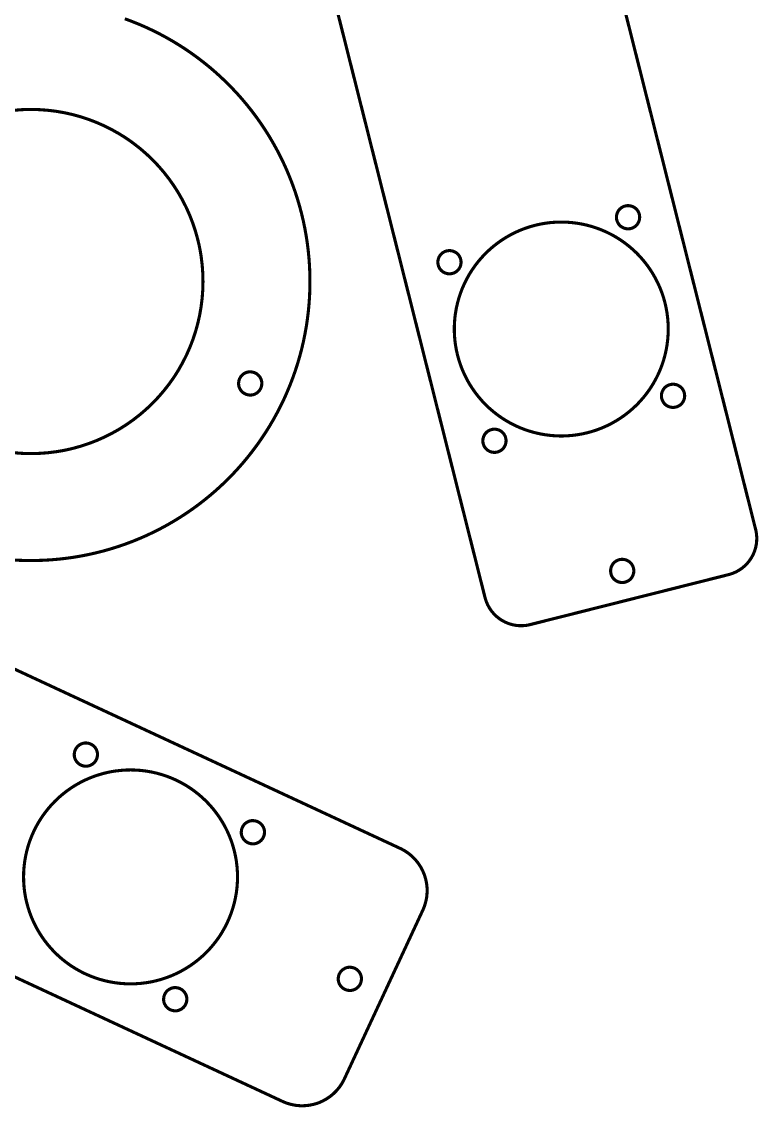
# Model space of a CAD drawing. Extents: x 0 to 529, y 0 to 485.
# Drawn here: x 433.2 to 512.4, y 96 to 212.7 of the extents above; entities that cross this region are included whole.
import ezdxf

# ---------------------------------------------------------------- set-up
doc = ezdxf.new("R2010")
doc.units = 0
doc.layers.get('0').update_dxf_attribs({"linetype": 'CONTINUOUS'})

msp = doc.modelspace()

# ---------------------------------------------------------------- linework, layer by layer
at = {"color": 0, "const_width": 0.3333}
for points in [[(468.04, 333.058), (512.118, 158.097), (512.143, 157.997), (512.197, 157.694), (512.236, 157.296), (512.233, 156.9), (512.193, 156.51), (512.115, 156.131), (512.001, 155.761), (511.854, 155.407), (511.672, 155.068), (511.46, 154.749), (511.218, 154.45), (510.947, 154.175), (510.649, 153.926), (510.325, 153.706), (509.978, 153.517), (509.608, 153.361), (509.315, 153.265), (509.217, 153.24), (487.883, 147.867), (487.783, 147.842), (487.481, 147.786), (487.081, 147.749), (486.685, 147.75), (486.296, 147.79), (485.915, 147.868), (485.547, 147.982), (485.192, 148.131), (484.854, 148.311), (484.533, 148.524), (484.236, 148.767), (483.961, 149.038), (483.713, 149.335), (483.492, 149.658), (483.303, 150.006), (483.147, 150.376), (483.051, 150.668), (483.026, 150.768), (443.329, 308.346)], [(171.36, 264.46), (473.908, 123.802), (473.908, 123.802), (474.024, 123.748), (474.361, 123.563), (474.779, 123.285), (475.161, 122.972), (475.507, 122.625), (475.815, 122.25), (476.083, 121.849), (476.311, 121.426), (476.497, 120.984), (476.64, 120.526), (476.739, 120.055), (476.792, 119.576), (476.799, 119.091), (476.757, 118.603), (476.667, 118.117), (476.526, 117.635), (476.387, 117.276), (476.335, 117.16), (467.903, 99.0244), (467.85, 98.9124), (467.672, 98.5867), (467.401, 98.1765), (467.093, 97.7969), (466.751, 97.4497), (466.376, 97.1376), (465.971, 96.8632), (465.54, 96.6285), (465.2, 96.4782), (465.085, 96.4358), (464.968, 96.3935), (464.611, 96.2893), (464.131, 96.1907), (463.644, 96.1399), (463.157, 96.1368), (462.671, 96.1812), (462.19, 96.2732), (461.719, 96.4122), (461.372, 96.5463), (461.261, 96.5983), (158.233, 237.479)], [(444.303, 213), (445.074, 212.712), (445.836, 212.404), (446.588, 212.076), (447.328, 211.728), (448.057, 211.361), (448.775, 210.974), (449.482, 210.568), (450.178, 210.144), (450.86, 209.703), (451.529, 209.242), (452.186, 208.764), (452.829, 208.268), (453.458, 207.756), (454.074, 207.226), (454.675, 206.679), (455.261, 206.118), (455.832, 205.539), (456.387, 204.946), (456.928, 204.336), (457.451, 203.711), (457.958, 203.072), (458.449, 202.418), (458.921, 201.751), (459.376, 201.069), (459.814, 200.374), (460.232, 199.665), (460.633, 198.943), (461.014, 198.208), (461.289, 197.65), (461.376, 197.461), (461.464, 197.274), (461.718, 196.706), (462.036, 195.942), (462.335, 195.172), (462.61, 194.396), (462.863, 193.614), (463.094, 192.828), (463.304, 192.036), (463.492, 191.242), (463.657, 190.443), (463.8, 189.64), (463.922, 188.836), (464.022, 188.029), (464.1, 187.219), (464.156, 186.41), (464.19, 185.599), (464.201, 184.786), (464.192, 183.975), (464.16, 183.163), (464.106, 182.353), (464.029, 181.543), (463.932, 180.736), (463.813, 179.931), (463.669, 179.129), (463.507, 178.329), (463.321, 177.533), (463.113, 176.742), (462.883, 175.956), (462.632, 175.174), (462.358, 174.397), (462.063, 173.626), (461.744, 172.862), (461.493, 172.293), (461.406, 172.104), (461.318, 171.917), (461.044, 171.357), (460.665, 170.621), (460.267, 169.899), (459.849, 169.189), (459.414, 168.493), (458.96, 167.81), (458.489, 167.14), (458, 166.486), (457.494, 165.846), (456.972, 165.219), (456.435, 164.61), (455.881, 164.014), (455.31, 163.435), (454.725, 162.871), (454.126, 162.324), (453.511, 161.793), (452.883, 161.279), (452.242, 160.782), (451.586, 160.301), (450.917, 159.84), (450.236, 159.396), (449.542, 158.971), (448.836, 158.563), (448.118, 158.175), (447.389, 157.806), (446.65, 157.456), (445.899, 157.126), (445.139, 156.817), (444.368, 156.526), (443.588, 156.258), (442.797, 156.01), (442.2, 155.837), (442, 155.783), (441.799, 155.729), (441.194, 155.578), (440.388, 155.396), (439.578, 155.237), (438.765, 155.101), (437.953, 154.987), (437.138, 154.896), (436.322, 154.826), (435.507, 154.781), (434.692, 154.756), (433.876, 154.753), (433.063, 154.774), (432.25, 154.815)], [(432.403, 203.164), (433.311, 203.231), (434.218, 203.251), (435.124, 203.229), (436.025, 203.161), (436.922, 203.051), (437.811, 202.896), (438.692, 202.699), (439.561, 202.458), (440.421, 202.175), (441.265, 201.85), (442.096, 201.483), (442.908, 201.075), (443.704, 200.625), (444.289, 200.261), (444.479, 200.135), (444.671, 200.007), (445.229, 199.606), (445.95, 199.043), (446.639, 198.447), (447.296, 197.821), (447.919, 197.165), (448.508, 196.481), (449.064, 195.768), (449.583, 195.031), (450.067, 194.268), (450.513, 193.482), (450.919, 192.675), (451.287, 191.847), (451.614, 191.001), (451.9, 190.136), (452.144, 189.257), (452.301, 188.586), (452.346, 188.361), (452.39, 188.136), (452.503, 187.457), (452.614, 186.55), (452.681, 185.642), (452.701, 184.735), (452.679, 183.829), (452.611, 182.928), (452.5, 182.032), (452.346, 181.143), (452.149, 180.263), (451.908, 179.392), (451.625, 178.533), (451.3, 177.688), (450.933, 176.858), (450.524, 176.044), (450.075, 175.249), (449.711, 174.664), (449.583, 174.474), (449.457, 174.283), (449.056, 173.724), (448.493, 173.004), (447.897, 172.315), (447.271, 171.658), (446.614, 171.035), (445.929, 170.444), (445.218, 169.889), (444.479, 169.369), (443.717, 168.886), (442.932, 168.442), (442.125, 168.035), (441.297, 167.667), (440.45, 167.339), (439.586, 167.053), (438.706, 166.808), (438.036, 166.651), (437.811, 166.607), (437.586, 166.563), (436.907, 166.45), (436, 166.339), (435.092, 166.274), (434.185, 166.251), (433.279, 166.275), (432.378, 166.342)]]:
    msp.add_lwpolyline(points, dxfattribs=at)
at = {"color": 0}
for points in [[(468.04, 333.058), (512.118, 158.097), (512.143, 157.997), (512.197, 157.694), (512.236, 157.296), (512.233, 156.9), (512.193, 156.51), (512.115, 156.131), (512.001, 155.761), (511.854, 155.407), (511.672, 155.068), (511.46, 154.749), (511.218, 154.45), (510.947, 154.175), (510.649, 153.926), (510.325, 153.706), (509.978, 153.517), (509.608, 153.361), (509.315, 153.265), (509.217, 153.24), (487.883, 147.867), (487.783, 147.842), (487.481, 147.786), (487.081, 147.749), (486.685, 147.75), (486.296, 147.79), (485.915, 147.868), (485.547, 147.982), (485.192, 148.131), (484.854, 148.311), (484.533, 148.524), (484.236, 148.767), (483.961, 149.038), (483.713, 149.335), (483.492, 149.658), (483.303, 150.006), (483.147, 150.376), (483.051, 150.668), (483.026, 150.768), (443.329, 308.346)], [(171.36, 264.46), (473.908, 123.802), (473.908, 123.802), (474.024, 123.748), (474.361, 123.563), (474.779, 123.285), (475.162, 122.972), (475.507, 122.626), (475.815, 122.25), (476.083, 121.849), (476.311, 121.426), (476.497, 120.984), (476.64, 120.526), (476.739, 120.055), (476.792, 119.576), (476.799, 119.091), (476.757, 118.603), (476.667, 118.117), (476.526, 117.635), (476.389, 117.276), (476.335, 117.16), (467.903, 99.0246), (467.851, 98.9125), (467.672, 98.5868), (467.401, 98.1768), (467.094, 97.7971), (466.751, 97.4499), (466.376, 97.1379), (465.972, 96.8633), (465.54, 96.6285), (465.2, 96.4783), (465.085, 96.436), (464.968, 96.3936), (464.613, 96.2894), (464.131, 96.1908), (463.644, 96.14), (463.157, 96.1369), (462.671, 96.1814), (462.19, 96.2733), (461.719, 96.4124), (461.374, 96.5464), (461.261, 96.5985), (158.233, 237.479)], [(445.075, 212.712), (445.836, 212.404), (446.588, 212.076), (447.328, 211.728), (448.057, 211.361), (448.776, 210.974), (449.482, 210.568), (450.178, 210.144), (450.86, 209.703), (451.529, 209.242), (452.186, 208.764), (452.829, 208.268), (453.458, 207.756), (454.075, 207.226), (454.675, 206.679), (455.261, 206.118), (455.832, 205.539), (456.387, 204.946), (456.928, 204.336), (457.451, 203.711), (457.958, 203.072), (458.449, 202.418), (458.921, 201.751), (459.376, 201.069), (459.814, 200.374), (460.233, 199.665), (460.633, 198.943), (461.014, 198.208), (461.289, 197.65), (461.376, 197.461), (461.464, 197.274), (461.718, 196.706), (462.037, 195.942), (462.335, 195.172), (462.61, 194.396), (462.863, 193.614), (463.094, 192.828), (463.304, 192.038), (463.492, 191.242), (463.657, 190.443), (463.801, 189.64), (463.922, 188.836), (464.022, 188.029), (464.1, 187.219), (464.156, 186.41), (464.19, 185.599), (464.201, 184.786), (464.192, 183.975), (464.16, 183.164), (464.106, 182.353), (464.029, 181.543), (463.932, 180.736), (463.813, 179.931), (463.671, 179.129), (463.507, 178.329), (463.321, 177.533), (463.113, 176.743), (462.883, 175.956), (462.632, 175.174), (462.358, 174.397), (462.063, 173.626), (461.744, 172.862), (461.493, 172.293), (461.406, 172.104), (461.318, 171.917), (461.046, 171.357), (460.665, 170.621), (460.267, 169.899), (459.85, 169.189), (459.414, 168.493), (458.96, 167.81), (458.489, 167.14), (458, 166.486), (457.494, 165.846), (456.972, 165.221), (456.435, 164.61), (455.881, 164.014), (455.311, 163.435), (454.725, 162.871), (454.126, 162.324), (453.511, 161.793), (452.883, 161.279), (452.242, 160.782), (451.586, 160.301), (450.917, 159.84), (450.236, 159.396), (449.542, 158.971), (448.836, 158.564), (448.118, 158.175), (447.39, 157.806), (446.65, 157.456), (445.9, 157.126), (445.139, 156.817), (444.368, 156.526), (443.588, 156.258), (442.799, 156.01), (442.2, 155.837), (442, 155.783), (441.799, 155.729), (441.196, 155.578), (440.388, 155.397), (439.578, 155.237), (438.765, 155.101), (437.953, 154.987), (437.138, 154.896), (436.322, 154.826), (435.507, 154.781), (434.692, 154.756), (433.876, 154.754), (433.063, 154.774)], [(432.404, 203.164), (433.311, 203.231), (434.219, 203.251), (435.124, 203.229), (436.025, 203.163), (436.922, 203.051), (437.811, 202.896), (438.692, 202.699), (439.561, 202.458), (440.421, 202.175), (441.265, 201.85), (442.096, 201.483), (442.91, 201.075), (443.704, 200.625), (444.289, 200.261), (444.479, 200.135), (444.671, 200.007), (445.231, 199.606), (445.95, 199.043), (446.639, 198.447), (447.296, 197.821), (447.919, 197.165), (448.51, 196.481), (449.064, 195.768), (449.583, 195.031), (450.067, 194.268), (450.513, 193.482), (450.919, 192.675), (451.287, 191.847), (451.614, 191.001), (451.901, 190.138), (452.144, 189.257), (452.301, 188.586), (452.346, 188.361), (452.39, 188.136), (452.503, 187.457), (452.614, 186.55), (452.681, 185.642), (452.701, 184.735), (452.679, 183.829), (452.611, 182.928), (452.5, 182.032), (452.346, 181.143), (452.149, 180.263), (451.908, 179.392), (451.625, 178.533), (451.3, 177.688), (450.933, 176.858), (450.525, 176.044), (450.075, 175.249), (449.711, 174.664), (449.583, 174.474), (449.457, 174.283), (449.056, 173.724), (448.493, 173.004), (447.897, 172.315), (447.271, 171.658), (446.615, 171.035), (445.929, 170.444), (445.218, 169.889), (444.479, 169.369), (443.717, 168.888), (442.932, 168.442), (442.125, 168.035), (441.297, 167.667), (440.45, 167.339), (439.586, 167.053), (438.706, 166.808), (438.036, 166.653), (437.811, 166.607), (437.586, 166.563), (436.907, 166.451), (436, 166.339), (435.092, 166.274), (434.185, 166.251), (433.279, 166.275), (432.378, 166.342)]]:
    msp.add_lwpolyline(points, dxfattribs=at)
at = {"color": 0, "const_width": 0.3333}
for points in [[(497.518, 190.778), (497.474, 190.822), (497.358, 190.975), (497.244, 191.192), (497.175, 191.424), (497.153, 191.663), (497.175, 191.901), (497.244, 192.132), (497.358, 192.35), (497.474, 192.501), (497.518, 192.546), (497.563, 192.59), (497.714, 192.706), (497.932, 192.821), (498.164, 192.889), (498.403, 192.913), (498.642, 192.889), (498.872, 192.821), (499.09, 192.706), (499.242, 192.59), (499.286, 192.546), (499.331, 192.501), (499.446, 192.35), (499.561, 192.132), (499.629, 191.901), (499.653, 191.663), (499.629, 191.424), (499.561, 191.192), (499.446, 190.975), (499.331, 190.822), (499.286, 190.778), (499.242, 190.733), (499.09, 190.618), (498.872, 190.504), (498.642, 190.435), (498.403, 190.413), (498.164, 190.435), (497.932, 190.504), (497.714, 190.618), (497.563, 190.733), (497.518, 190.778)], [(483.089, 171.513), (482.988, 171.614), (482.696, 171.926), (482.325, 172.357), (481.978, 172.803), (481.653, 173.264), (481.351, 173.74), (481.075, 174.229), (480.824, 174.731), (480.596, 175.243), (480.394, 175.767), (480.218, 176.3), (480.068, 176.842), (479.943, 177.39), (479.847, 177.946), (479.776, 178.508), (479.735, 179.075), (479.721, 179.501), (479.721, 179.644), (479.721, 179.788), (479.735, 180.215), (479.776, 180.781), (479.847, 181.343), (479.943, 181.899), (480.068, 182.447), (480.218, 182.989), (480.394, 183.522), (480.596, 184.046), (480.824, 184.558), (481.075, 185.06), (481.351, 185.549), (481.653, 186.025), (481.978, 186.486), (482.325, 186.933), (482.696, 187.362), (482.988, 187.675), (483.089, 187.776), (483.19, 187.876), (483.501, 188.169), (483.932, 188.54), (484.379, 188.888), (484.84, 189.212), (485.317, 189.513), (485.806, 189.79), (486.307, 190.042), (486.819, 190.269), (487.343, 190.471), (487.876, 190.647), (488.418, 190.797), (488.967, 190.922), (489.522, 191.018), (490.083, 191.089), (490.65, 191.131), (491.078, 191.144), (491.221, 191.144), (491.363, 191.144), (491.79, 191.131), (492.357, 191.089), (492.919, 191.018), (493.475, 190.922), (494.024, 190.797), (494.565, 190.647), (495.099, 190.471), (495.621, 190.269), (496.135, 190.042), (496.636, 189.79), (497.125, 189.513), (497.601, 189.212), (498.063, 188.888), (498.508, 188.54), (498.939, 188.169), (499.251, 187.878), (499.353, 187.776), (499.453, 187.675), (499.746, 187.362), (500.117, 186.933), (500.464, 186.486), (500.789, 186.025), (501.089, 185.549), (501.365, 185.06), (501.618, 184.558), (501.846, 184.046), (502.047, 183.522), (502.224, 182.989), (502.374, 182.447), (502.497, 181.899), (502.594, 181.343), (502.664, 180.781), (502.707, 180.215), (502.721, 179.788), (502.721, 179.644), (502.721, 179.501), (502.707, 179.075), (502.664, 178.508), (502.594, 177.946), (502.497, 177.39), (502.374, 176.842), (502.224, 176.3), (502.047, 175.767), (501.846, 175.243), (501.618, 174.731), (501.365, 174.229), (501.089, 173.74), (500.789, 173.264), (500.464, 172.803), (500.117, 172.357), (499.746, 171.926), (499.453, 171.614), (499.353, 171.513), (499.251, 171.413), (498.939, 171.119), (498.508, 170.749), (498.063, 170.401), (497.601, 170.076), (497.125, 169.776), (496.636, 169.5), (496.135, 169.247), (495.621, 169.019), (495.099, 168.818), (494.565, 168.642), (494.024, 168.492), (493.475, 168.368), (492.919, 168.271), (492.357, 168.201), (491.79, 168.158), (491.363, 168.144), (491.221, 168.144), (491.078, 168.144), (490.65, 168.158), (490.083, 168.201), (489.522, 168.271), (488.967, 168.368), (488.418, 168.492), (487.876, 168.642), (487.343, 168.818), (486.819, 169.019), (486.307, 169.247), (485.806, 169.5), (485.317, 169.776), (484.84, 170.076), (484.379, 170.401), (483.932, 170.749), (483.501, 171.119), (483.19, 171.413), (483.089, 171.513)], [(478.318, 185.943), (478.274, 185.987), (478.158, 186.139), (478.043, 186.357), (477.975, 186.589), (477.951, 186.828), (477.975, 187.065), (478.043, 187.297), (478.158, 187.515), (478.274, 187.667), (478.318, 187.711), (478.363, 187.756), (478.514, 187.871), (478.732, 187.986), (478.963, 188.054), (479.201, 188.078), (479.44, 188.054), (479.672, 187.986), (479.889, 187.871), (480.042, 187.756), (480.086, 187.711), (480.131, 187.667), (480.246, 187.515), (480.36, 187.297), (480.429, 187.065), (480.451, 186.828), (480.429, 186.589), (480.36, 186.357), (480.246, 186.139), (480.131, 185.987), (480.086, 185.943), (480.042, 185.899), (479.889, 185.783), (479.672, 185.668), (479.44, 185.6), (479.201, 185.578), (478.963, 185.6), (478.732, 185.668), (478.514, 185.783), (478.363, 185.899), (478.318, 185.943)], [(457.535, 175.017), (457.596, 175.029), (457.786, 175.04), (458.031, 175.015), (458.261, 174.944), (458.472, 174.831), (458.658, 174.679), (458.813, 174.493), (458.931, 174.276), (458.992, 174.096), (459.004, 174.035), (459.017, 173.974), (459.028, 173.783), (459.003, 173.539), (458.931, 173.307), (458.818, 173.096), (458.665, 172.911), (458.481, 172.756), (458.264, 172.639), (458.083, 172.578), (458.022, 172.565), (457.96, 172.553), (457.769, 172.54), (457.525, 172.567), (457.294, 172.638), (457.083, 172.751), (456.897, 172.903), (456.743, 173.089), (456.626, 173.304), (456.564, 173.485), (456.553, 173.547), (456.54, 173.608), (456.528, 173.799), (456.554, 174.043), (456.625, 174.274), (456.739, 174.485), (456.89, 174.671), (457.076, 174.825), (457.292, 174.943), (457.472, 175.004), (457.535, 175.017)], [(502.356, 171.578), (502.311, 171.622), (502.196, 171.774), (502.081, 171.992), (502.012, 172.224), (501.989, 172.462), (502.012, 172.701), (502.081, 172.932), (502.196, 173.15), (502.311, 173.301), (502.356, 173.346), (502.4, 173.39), (502.551, 173.506), (502.769, 173.621), (503, 173.689), (503.239, 173.712), (503.478, 173.689), (503.71, 173.621), (503.928, 173.506), (504.079, 173.39), (504.124, 173.346), (504.168, 173.301), (504.283, 173.15), (504.397, 172.932), (504.467, 172.701), (504.489, 172.462), (504.467, 172.224), (504.397, 171.992), (504.283, 171.774), (504.168, 171.622), (504.124, 171.578), (504.079, 171.533), (503.928, 171.418), (503.71, 171.304), (503.478, 171.235), (503.239, 171.212), (503, 171.235), (502.769, 171.304), (502.551, 171.418), (502.4, 171.533), (502.356, 171.578)], [(483.156, 166.743), (483.11, 166.788), (482.994, 166.939), (482.881, 167.157), (482.811, 167.389), (482.789, 167.626), (482.811, 167.865), (482.881, 168.097), (482.994, 168.315), (483.11, 168.467), (483.156, 168.511), (483.2, 168.556), (483.351, 168.671), (483.568, 168.786), (483.8, 168.854), (484.039, 168.876), (484.278, 168.854), (484.51, 168.786), (484.726, 168.671), (484.878, 168.556), (484.922, 168.511), (484.967, 168.467), (485.083, 168.315), (485.197, 168.097), (485.265, 167.865), (485.289, 167.626), (485.265, 167.389), (485.197, 167.157), (485.083, 166.939), (484.967, 166.788), (484.922, 166.743), (484.878, 166.699), (484.726, 166.583), (484.51, 166.468), (484.278, 166.4), (484.039, 166.376), (483.8, 166.4), (483.568, 166.468), (483.351, 166.583), (483.2, 166.699), (483.156, 166.743)], [(496.889, 152.753), (496.844, 152.797), (496.728, 152.95), (496.614, 153.167), (496.546, 153.399), (496.522, 153.638), (496.546, 153.876), (496.614, 154.107), (496.728, 154.325), (496.844, 154.476), (496.889, 154.521), (496.933, 154.565), (497.085, 154.681), (497.303, 154.796), (497.533, 154.864), (497.772, 154.888), (498.011, 154.864), (498.243, 154.796), (498.46, 154.681), (498.613, 154.565), (498.657, 154.521), (498.701, 154.476), (498.817, 154.325), (498.931, 154.107), (499, 153.876), (499.022, 153.638), (499, 153.399), (498.931, 153.167), (498.817, 152.95), (498.701, 152.797), (498.657, 152.753), (498.613, 152.708), (498.46, 152.593), (498.243, 152.479), (498.011, 152.41), (497.772, 152.388), (497.533, 152.41), (497.303, 152.479), (497.085, 152.593), (496.933, 152.708), (496.889, 152.753)], [(439.868, 135.116), (439.929, 135.128), (440.119, 135.14), (440.364, 135.115), (440.594, 135.043), (440.807, 134.929), (440.992, 134.778), (441.147, 134.592), (441.264, 134.376), (441.325, 134.196), (441.338, 134.134), (441.35, 134.072), (441.362, 133.882), (441.336, 133.638), (441.265, 133.407), (441.151, 133.196), (441, 133.01), (440.814, 132.855), (440.597, 132.738), (440.418, 132.677), (440.356, 132.664), (440.294, 132.652), (440.104, 132.64), (439.86, 132.666), (439.629, 132.737), (439.418, 132.851), (439.232, 133.002), (439.078, 133.188), (438.96, 133.404), (438.899, 133.585), (438.886, 133.646), (438.874, 133.708), (438.861, 133.898), (438.888, 134.143), (438.958, 134.373), (439.072, 134.585), (439.224, 134.77), (439.41, 134.925), (439.626, 135.042), (439.806, 135.104), (439.868, 135.116)], [(442.671, 132.019), (442.811, 132.047), (443.233, 132.116), (443.797, 132.185), (444.361, 132.227), (444.925, 132.24), (445.487, 132.225), (446.049, 132.184), (446.606, 132.115), (447.158, 132.019), (447.706, 131.896), (448.247, 131.746), (448.781, 131.571), (449.306, 131.368), (449.822, 131.14), (450.328, 130.886), (450.822, 130.607), (451.185, 130.381), (451.304, 130.302), (451.422, 130.222), (451.769, 129.973), (452.218, 129.623), (452.646, 129.253), (453.054, 128.864), (453.442, 128.456), (453.808, 128.03), (454.154, 127.587), (454.476, 127.129), (454.776, 126.655), (455.054, 126.167), (455.307, 125.665), (455.535, 125.151), (455.739, 124.624), (455.917, 124.087), (456.068, 123.54), (456.165, 123.123), (456.193, 122.983), (456.221, 122.843), (456.292, 122.421), (456.36, 121.858), (456.401, 121.293), (456.415, 120.729), (456.4, 120.166), (456.358, 119.606), (456.29, 119.049), (456.193, 118.496), (456.071, 117.949), (455.921, 117.408), (455.746, 116.874), (455.543, 116.349), (455.315, 115.833), (455.061, 115.327), (454.782, 114.833), (454.556, 114.469), (454.476, 114.351), (454.397, 114.232), (454.149, 113.884), (453.799, 113.437), (453.428, 113.009), (453.039, 112.6), (452.631, 112.213), (452.206, 111.846), (451.763, 111.501), (451.304, 111.178), (450.829, 110.878), (450.342, 110.601), (449.84, 110.348), (449.325, 110.119), (448.799, 109.916), (448.263, 109.738), (447.715, 109.586), (447.299, 109.488), (447.158, 109.461), (447.018, 109.433), (446.596, 109.363), (446.032, 109.294), (445.468, 109.253), (444.904, 109.24), (444.342, 109.254), (443.781, 109.296), (443.224, 109.365), (442.671, 109.461), (442.124, 109.583), (441.583, 109.733), (441.049, 109.909), (440.524, 110.111), (440.007, 110.339), (439.501, 110.593), (439.007, 110.873), (438.644, 111.099), (438.525, 111.178), (438.407, 111.257), (438.06, 111.506), (437.611, 111.856), (437.183, 112.226), (436.775, 112.616), (436.388, 113.024), (436.021, 113.449), (435.675, 113.892), (435.353, 114.351), (435.053, 114.825), (434.775, 115.313), (434.522, 115.815), (434.294, 116.329), (434.09, 116.855), (433.912, 117.392), (433.761, 117.94), (433.664, 118.356), (433.636, 118.496), (433.608, 118.636), (433.537, 119.058), (433.469, 119.622), (433.428, 120.186), (433.414, 120.75), (433.429, 121.313), (433.471, 121.873), (433.539, 122.431), (433.636, 122.983), (433.758, 123.531), (433.908, 124.072), (434.083, 124.605), (434.286, 125.131), (434.514, 125.647), (434.768, 126.153), (435.047, 126.647), (435.274, 127.01), (435.353, 127.129), (435.432, 127.247), (435.682, 127.595), (436.031, 128.043), (436.401, 128.471), (436.79, 128.879), (437.199, 129.267), (437.624, 129.634), (438.067, 129.979), (438.525, 130.302), (439, 130.602), (439.487, 130.879), (439.989, 131.132), (440.504, 131.36), (441.031, 131.564), (441.567, 131.742), (442.114, 131.894), (442.531, 131.991), (442.671, 132.019)], [(457.822, 126.769), (457.885, 126.781), (458.075, 126.793), (458.319, 126.767), (458.55, 126.696), (458.761, 126.582), (458.947, 126.431), (459.101, 126.245), (459.218, 126.029), (459.281, 125.849), (459.293, 125.787), (459.304, 125.725), (459.317, 125.535), (459.292, 125.29), (459.219, 125.06), (459.106, 124.848), (458.954, 124.663), (458.768, 124.508), (458.553, 124.391), (458.372, 124.329), (458.31, 124.317), (458.249, 124.305), (458.058, 124.293), (457.814, 124.318), (457.583, 124.39), (457.372, 124.504), (457.186, 124.655), (457.032, 124.841), (456.914, 125.057), (456.853, 125.237), (456.84, 125.299), (456.828, 125.361), (456.817, 125.551), (456.842, 125.795), (456.914, 126.026), (457.026, 126.237), (457.179, 126.423), (457.364, 126.578), (457.581, 126.695), (457.761, 126.757), (457.822, 126.769)], [(468.247, 111.005), (468.31, 111.017), (468.5, 111.029), (468.744, 111.003), (468.975, 110.932), (469.186, 110.818), (469.372, 110.666), (469.526, 110.481), (469.643, 110.265), (469.706, 110.084), (469.717, 110.023), (469.729, 109.961), (469.742, 109.771), (469.715, 109.526), (469.644, 109.296), (469.531, 109.084), (469.379, 108.898), (469.193, 108.744), (468.978, 108.627), (468.797, 108.565), (468.735, 108.553), (468.674, 108.54), (468.483, 108.529), (468.239, 108.554), (468.008, 108.626), (467.797, 108.739), (467.611, 108.891), (467.457, 109.077), (467.339, 109.293), (467.278, 109.473), (467.265, 109.535), (467.253, 109.597), (467.242, 109.787), (467.267, 110.031), (467.339, 110.262), (467.451, 110.473), (467.604, 110.659), (467.789, 110.813), (468.006, 110.931), (468.186, 110.993), (468.247, 111.005)], [(449.474, 108.815), (449.535, 108.828), (449.725, 108.84), (449.969, 108.814), (450.2, 108.742), (450.412, 108.629), (450.597, 108.477), (450.751, 108.291), (450.869, 108.075), (450.931, 107.895), (450.943, 107.833), (450.956, 107.771), (450.968, 107.581), (450.942, 107.337), (450.871, 107.106), (450.757, 106.895), (450.606, 106.709), (450.419, 106.555), (450.203, 106.437), (450.024, 106.376), (449.961, 106.363), (449.9, 106.351), (449.71, 106.339), (449.465, 106.365), (449.235, 106.436), (449.022, 106.55), (448.838, 106.702), (448.683, 106.887), (448.565, 107.103), (448.504, 107.284), (448.492, 107.345), (448.479, 107.407), (448.467, 107.597), (448.493, 107.842), (448.564, 108.073), (448.678, 108.284), (448.829, 108.47), (449.015, 108.624), (449.232, 108.741), (449.411, 108.803), (449.474, 108.815)]]:
    msp.add_lwpolyline(points, close=True, dxfattribs=at)
at = {"color": 0}
for points in [[(497.518, 190.778), (497.474, 190.822), (497.358, 190.975), (497.244, 191.192), (497.175, 191.424), (497.153, 191.663), (497.175, 191.901), (497.244, 192.132), (497.358, 192.35), (497.474, 192.501), (497.518, 192.546), (497.563, 192.59), (497.714, 192.706), (497.932, 192.821), (498.164, 192.889), (498.403, 192.913), (498.642, 192.889), (498.872, 192.821), (499.09, 192.706), (499.242, 192.59), (499.286, 192.546), (499.331, 192.501), (499.446, 192.35), (499.561, 192.132), (499.629, 191.901), (499.653, 191.663), (499.629, 191.424), (499.561, 191.192), (499.446, 190.975), (499.331, 190.822), (499.286, 190.778), (499.242, 190.733), (499.09, 190.618), (498.872, 190.504), (498.642, 190.435), (498.403, 190.413), (498.164, 190.435), (497.932, 190.504), (497.714, 190.618), (497.563, 190.733), (497.518, 190.778)], [(483.089, 171.513), (482.988, 171.614), (482.696, 171.926), (482.325, 172.357), (481.978, 172.803), (481.653, 173.264), (481.351, 173.74), (481.075, 174.229), (480.824, 174.731), (480.596, 175.243), (480.394, 175.767), (480.218, 176.3), (480.068, 176.842), (479.943, 177.39), (479.847, 177.946), (479.776, 178.508), (479.735, 179.075), (479.721, 179.501), (479.721, 179.644), (479.721, 179.788), (479.735, 180.215), (479.776, 180.781), (479.847, 181.343), (479.943, 181.899), (480.068, 182.447), (480.218, 182.989), (480.394, 183.522), (480.596, 184.046), (480.824, 184.558), (481.075, 185.06), (481.351, 185.549), (481.653, 186.025), (481.978, 186.486), (482.325, 186.933), (482.696, 187.362), (482.988, 187.675), (483.089, 187.776), (483.19, 187.876), (483.501, 188.169), (483.932, 188.54), (484.379, 188.888), (484.84, 189.212), (485.317, 189.513), (485.806, 189.79), (486.307, 190.042), (486.819, 190.269), (487.343, 190.471), (487.876, 190.647), (488.418, 190.797), (488.967, 190.922), (489.522, 191.018), (490.083, 191.089), (490.65, 191.131), (491.078, 191.144), (491.221, 191.144), (491.363, 191.144), (491.79, 191.131), (492.357, 191.089), (492.919, 191.018), (493.475, 190.922), (494.024, 190.797), (494.565, 190.647), (495.099, 190.471), (495.621, 190.269), (496.135, 190.042), (496.636, 189.79), (497.125, 189.513), (497.601, 189.212), (498.063, 188.888), (498.508, 188.54), (498.939, 188.169), (499.251, 187.878), (499.353, 187.776), (499.453, 187.675), (499.746, 187.362), (500.117, 186.933), (500.464, 186.486), (500.789, 186.025), (501.089, 185.549), (501.365, 185.06), (501.618, 184.558), (501.846, 184.046), (502.047, 183.522), (502.224, 182.989), (502.374, 182.447), (502.497, 181.899), (502.594, 181.343), (502.664, 180.781), (502.707, 180.215), (502.721, 179.788), (502.721, 179.644), (502.721, 179.501), (502.707, 179.075), (502.664, 178.508), (502.594, 177.946), (502.497, 177.39), (502.374, 176.842), (502.224, 176.3), (502.047, 175.767), (501.846, 175.243), (501.618, 174.731), (501.365, 174.229), (501.089, 173.74), (500.789, 173.264), (500.464, 172.803), (500.117, 172.357), (499.746, 171.926), (499.453, 171.614), (499.353, 171.513), (499.251, 171.413), (498.939, 171.119), (498.508, 170.749), (498.063, 170.401), (497.601, 170.076), (497.125, 169.776), (496.636, 169.5), (496.135, 169.247), (495.621, 169.019), (495.099, 168.818), (494.565, 168.642), (494.024, 168.492), (493.475, 168.368), (492.919, 168.271), (492.357, 168.201), (491.79, 168.158), (491.363, 168.144), (491.221, 168.144), (491.078, 168.144), (490.65, 168.158), (490.083, 168.201), (489.522, 168.271), (488.967, 168.368), (488.418, 168.492), (487.876, 168.642), (487.343, 168.818), (486.819, 169.019), (486.307, 169.247), (485.806, 169.5), (485.317, 169.776), (484.84, 170.076), (484.379, 170.401), (483.932, 170.749), (483.501, 171.119), (483.19, 171.413), (483.089, 171.513)], [(478.318, 185.943), (478.274, 185.987), (478.158, 186.139), (478.043, 186.357), (477.975, 186.589), (477.951, 186.828), (477.975, 187.065), (478.043, 187.297), (478.158, 187.515), (478.274, 187.667), (478.318, 187.711), (478.363, 187.756), (478.514, 187.871), (478.732, 187.986), (478.963, 188.054), (479.201, 188.078), (479.44, 188.054), (479.672, 187.986), (479.889, 187.871), (480.042, 187.756), (480.086, 187.711), (480.131, 187.667), (480.246, 187.515), (480.36, 187.297), (480.429, 187.065), (480.451, 186.828), (480.429, 186.589), (480.36, 186.357), (480.246, 186.139), (480.131, 185.987), (480.086, 185.943), (480.042, 185.899), (479.889, 185.783), (479.672, 185.668), (479.44, 185.6), (479.201, 185.578), (478.963, 185.6), (478.732, 185.668), (478.514, 185.783), (478.363, 185.899), (478.318, 185.943)], [(457.535, 175.017), (457.596, 175.029), (457.786, 175.042), (458.031, 175.015), (458.261, 174.944), (458.472, 174.831), (458.658, 174.679), (458.813, 174.493), (458.931, 174.276), (458.992, 174.097), (459.004, 174.035), (459.017, 173.974), (459.029, 173.783), (459.003, 173.539), (458.932, 173.308), (458.818, 173.096), (458.667, 172.911), (458.481, 172.756), (458.264, 172.639), (458.083, 172.578), (458.022, 172.565), (457.96, 172.553), (457.769, 172.54), (457.526, 172.567), (457.294, 172.638), (457.083, 172.751), (456.899, 172.903), (456.743, 173.089), (456.626, 173.306), (456.565, 173.485), (456.553, 173.547), (456.54, 173.608), (456.528, 173.799), (456.554, 174.043), (456.625, 174.274), (456.739, 174.485), (456.89, 174.671), (457.076, 174.825), (457.292, 174.943), (457.472, 175.004), (457.535, 175.017)], [(502.356, 171.578), (502.311, 171.622), (502.196, 171.774), (502.081, 171.992), (502.012, 172.224), (501.989, 172.462), (502.012, 172.701), (502.081, 172.932), (502.196, 173.15), (502.311, 173.301), (502.356, 173.346), (502.4, 173.39), (502.551, 173.506), (502.769, 173.621), (503, 173.689), (503.239, 173.712), (503.478, 173.689), (503.71, 173.621), (503.928, 173.506), (504.079, 173.39), (504.124, 173.346), (504.168, 173.301), (504.283, 173.15), (504.397, 172.932), (504.467, 172.701), (504.489, 172.462), (504.467, 172.224), (504.397, 171.992), (504.283, 171.774), (504.168, 171.622), (504.124, 171.578), (504.079, 171.533), (503.928, 171.418), (503.71, 171.304), (503.478, 171.235), (503.239, 171.212), (503, 171.235), (502.769, 171.304), (502.551, 171.418), (502.4, 171.533), (502.356, 171.578)], [(483.156, 166.743), (483.11, 166.788), (482.994, 166.939), (482.881, 167.157), (482.811, 167.389), (482.789, 167.626), (482.811, 167.865), (482.881, 168.097), (482.994, 168.315), (483.11, 168.467), (483.156, 168.511), (483.2, 168.556), (483.351, 168.671), (483.568, 168.786), (483.8, 168.854), (484.039, 168.876), (484.278, 168.854), (484.51, 168.786), (484.726, 168.671), (484.878, 168.556), (484.922, 168.511), (484.967, 168.467), (485.083, 168.315), (485.197, 168.097), (485.265, 167.865), (485.289, 167.626), (485.265, 167.389), (485.197, 167.157), (485.083, 166.939), (484.967, 166.788), (484.922, 166.743), (484.878, 166.699), (484.726, 166.583), (484.51, 166.468), (484.278, 166.4), (484.039, 166.376), (483.8, 166.4), (483.568, 166.468), (483.351, 166.583), (483.2, 166.699), (483.156, 166.743)], [(496.889, 152.753), (496.844, 152.797), (496.728, 152.95), (496.614, 153.167), (496.546, 153.399), (496.522, 153.638), (496.546, 153.876), (496.614, 154.107), (496.728, 154.325), (496.844, 154.476), (496.889, 154.521), (496.933, 154.565), (497.085, 154.681), (497.303, 154.796), (497.533, 154.864), (497.772, 154.888), (498.011, 154.864), (498.243, 154.796), (498.46, 154.681), (498.613, 154.565), (498.657, 154.521), (498.701, 154.476), (498.817, 154.325), (498.931, 154.107), (499, 153.876), (499.022, 153.638), (499, 153.399), (498.931, 153.167), (498.817, 152.95), (498.701, 152.797), (498.657, 152.753), (498.613, 152.708), (498.46, 152.593), (498.243, 152.479), (498.011, 152.41), (497.772, 152.388), (497.533, 152.41), (497.303, 152.479), (497.085, 152.593), (496.933, 152.708), (496.889, 152.753)], [(439.868, 135.116), (439.931, 135.128), (440.121, 135.14), (440.365, 135.115), (440.596, 135.043), (440.807, 134.93), (440.992, 134.778), (441.147, 134.592), (441.264, 134.376), (441.326, 134.196), (441.338, 134.134), (441.35, 134.072), (441.362, 133.882), (441.336, 133.638), (441.265, 133.407), (441.151, 133.196), (441, 133.01), (440.814, 132.856), (440.599, 132.738), (440.418, 132.677), (440.356, 132.664), (440.294, 132.652), (440.104, 132.64), (439.86, 132.666), (439.629, 132.737), (439.418, 132.851), (439.232, 133.003), (439.078, 133.188), (438.96, 133.404), (438.899, 133.585), (438.886, 133.646), (438.874, 133.708), (438.862, 133.898), (438.888, 134.143), (438.96, 134.373), (439.072, 134.585), (439.225, 134.771), (439.41, 134.925), (439.626, 135.042), (439.807, 135.104), (439.868, 135.116)], [(442.671, 132.019), (442.811, 132.047), (443.233, 132.116), (443.797, 132.185), (444.361, 132.227), (444.925, 132.24), (445.487, 132.226), (446.049, 132.184), (446.606, 132.115), (447.158, 132.019), (447.706, 131.896), (448.247, 131.747), (448.781, 131.571), (449.306, 131.369), (449.822, 131.14), (450.328, 130.886), (450.822, 130.607), (451.185, 130.381), (451.304, 130.302), (451.422, 130.222), (451.769, 129.973), (452.218, 129.623), (452.646, 129.253), (453.054, 128.864), (453.442, 128.456), (453.808, 128.03), (454.154, 127.587), (454.476, 127.129), (454.776, 126.655), (455.054, 126.167), (455.307, 125.665), (455.535, 125.151), (455.739, 124.624), (455.917, 124.087), (456.068, 123.54), (456.167, 123.123), (456.194, 122.983), (456.222, 122.843), (456.292, 122.421), (456.36, 121.858), (456.401, 121.293), (456.415, 120.729), (456.4, 120.166), (456.358, 119.606), (456.29, 119.049), (456.194, 118.496), (456.071, 117.949), (455.922, 117.408), (455.746, 116.874), (455.543, 116.349), (455.315, 115.833), (455.061, 115.327), (454.782, 114.833), (454.556, 114.469), (454.476, 114.351), (454.397, 114.232), (454.149, 113.884), (453.799, 113.437), (453.428, 113.009), (453.039, 112.601), (452.631, 112.213), (452.206, 111.846), (451.763, 111.501), (451.304, 111.178), (450.831, 110.878), (450.342, 110.601), (449.84, 110.348), (449.325, 110.119), (448.8, 109.916), (448.263, 109.738), (447.715, 109.586), (447.299, 109.489), (447.158, 109.461), (447.018, 109.433), (446.596, 109.363), (446.032, 109.294), (445.468, 109.253), (444.904, 109.24), (444.342, 109.254), (443.781, 109.296), (443.224, 109.365), (442.671, 109.461), (442.124, 109.584), (441.583, 109.733), (441.049, 109.909), (440.524, 110.111), (440.008, 110.339), (439.501, 110.593), (439.008, 110.873), (438.644, 111.099), (438.526, 111.178), (438.407, 111.257), (438.06, 111.507), (437.612, 111.856), (437.183, 112.226), (436.775, 112.616), (436.388, 113.024), (436.021, 113.449), (435.676, 113.892), (435.353, 114.351), (435.053, 114.825), (434.776, 115.313), (434.522, 115.815), (434.294, 116.329), (434.09, 116.855), (433.912, 117.392), (433.761, 117.94), (433.664, 118.356), (433.636, 118.496), (433.608, 118.636), (433.539, 119.058), (433.469, 119.622), (433.428, 120.186), (433.415, 120.751), (433.429, 121.313), (433.471, 121.874), (433.54, 122.431), (433.636, 122.983), (433.758, 123.531), (433.908, 124.072), (434.083, 124.605), (434.286, 125.131), (434.514, 125.647), (434.768, 126.153), (435.047, 126.647), (435.274, 127.01), (435.353, 127.129), (435.432, 127.247), (435.682, 127.595), (436.031, 128.043), (436.401, 128.471), (436.79, 128.879), (437.199, 129.267), (437.625, 129.634), (438.067, 129.979), (438.526, 130.302), (439, 130.602), (439.487, 130.879), (439.99, 131.132), (440.504, 131.36), (441.031, 131.564), (441.568, 131.742), (442.115, 131.894), (442.532, 131.991), (442.671, 132.019)], [(457.822, 126.769), (457.885, 126.781), (458.075, 126.793), (458.319, 126.768), (458.55, 126.696), (458.761, 126.582), (458.947, 126.431), (459.101, 126.245), (459.218, 126.029), (459.281, 125.849), (459.293, 125.787), (459.304, 125.725), (459.317, 125.535), (459.292, 125.291), (459.219, 125.06), (459.106, 124.849), (458.954, 124.663), (458.768, 124.508), (458.553, 124.391), (458.372, 124.329), (458.311, 124.317), (458.249, 124.305), (458.058, 124.293), (457.814, 124.318), (457.583, 124.39), (457.372, 124.504), (457.186, 124.655), (457.032, 124.841), (456.915, 125.057), (456.853, 125.237), (456.84, 125.299), (456.828, 125.361), (456.817, 125.551), (456.842, 125.796), (456.914, 126.026), (457.028, 126.237), (457.179, 126.423), (457.365, 126.578), (457.581, 126.695), (457.761, 126.757), (457.822, 126.769)], [(468.247, 111.005), (468.31, 111.017), (468.5, 111.029), (468.744, 111.003), (468.975, 110.932), (469.186, 110.818), (469.372, 110.667), (469.526, 110.481), (469.643, 110.265), (469.706, 110.084), (469.718, 110.023), (469.729, 109.961), (469.742, 109.771), (469.717, 109.526), (469.644, 109.296), (469.531, 109.084), (469.379, 108.899), (469.193, 108.744), (468.978, 108.627), (468.797, 108.565), (468.735, 108.553), (468.674, 108.541), (468.483, 108.529), (468.239, 108.554), (468.008, 108.626), (467.797, 108.739), (467.611, 108.891), (467.457, 109.077), (467.339, 109.293), (467.278, 109.473), (467.265, 109.535), (467.253, 109.597), (467.242, 109.787), (467.267, 110.031), (467.339, 110.262), (467.453, 110.473), (467.604, 110.659), (467.789, 110.813), (468.006, 110.931), (468.186, 110.993), (468.247, 111.005)], [(449.474, 108.815), (449.536, 108.828), (449.726, 108.84), (449.969, 108.814), (450.201, 108.742), (450.412, 108.629), (450.597, 108.477), (450.753, 108.291), (450.869, 108.075), (450.931, 107.895), (450.943, 107.833), (450.956, 107.772), (450.968, 107.581), (450.942, 107.337), (450.871, 107.106), (450.757, 106.895), (450.606, 106.709), (450.419, 106.555), (450.204, 106.438), (450.024, 106.376), (449.961, 106.363), (449.9, 106.351), (449.71, 106.339), (449.465, 106.365), (449.235, 106.436), (449.024, 106.55), (448.838, 106.702), (448.683, 106.887), (448.565, 107.103), (448.504, 107.284), (448.492, 107.346), (448.479, 107.407), (448.467, 107.598), (448.493, 107.842), (448.564, 108.073), (448.678, 108.284), (448.831, 108.47), (449.015, 108.624), (449.232, 108.741), (449.412, 108.803), (449.474, 108.815)]]:
    msp.add_lwpolyline(points, close=True, dxfattribs=at)

doc.saveas('drawing.dxf')
